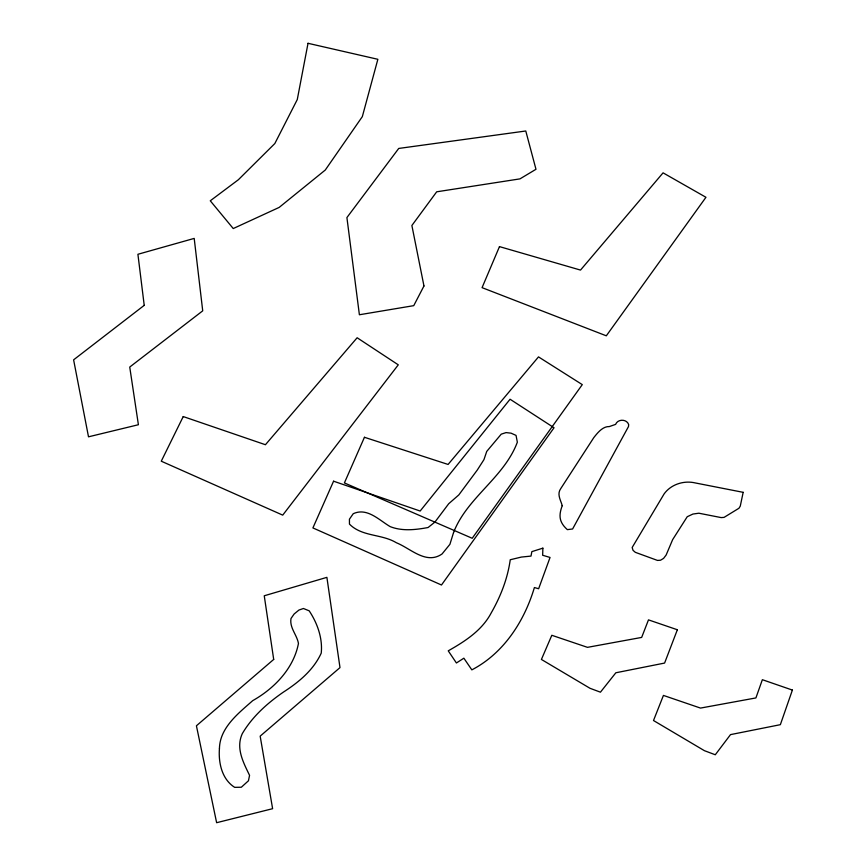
<?xml version="1.0" encoding="UTF-8"?>
<svg xmlns="http://www.w3.org/2000/svg" width="866" height="866" viewBox="0 0 866 866"><rect width="100%" height="100%" fill="white"/><g stroke="black" fill="none" stroke-linecap="round" stroke-linejoin="round"><path stroke-width="1.3" d="M542.874 548.156L542.657 555.258L550.051 557.455L538.63 588.75L534.398 587.538C524.352 621.247 503.731 653.267 471.84 669.862L463.862 658.192L456.414 662.988L448.242 650.831C465.085 641.305 482.07 630.405 491.314 612.738C500.689 596.306 507.628 578.564 510.247 559.75L521.386 557.065L530.999 556.091L531.854 551.631L542.874 548.156M219.434 748.603C218.34 762.74 221.88 779.281 234.675 787.346L241.333 787.237L248.445 780.786L249.56 775.351C243.368 762.481 235.606 748.246 242.285 733.654C252.331 716.615 267.237 703.268 283.377 692.129C298.738 682.213 313.481 670.111 321.243 653.116C322.747 638.199 317.357 623.184 309.184 610.822L303.425 608.495L298.954 610.043L294.148 613.983L290.998 618.497C289.385 627.763 296.93 634.756 298.456 643.449C293.671 668.498 274.284 688.481 252.71 700.648C238.367 713.368 219.812 727.667 219.434 748.603M562.218 505.69C558.787 515.097 558.667 521.873 567.349 529.635L572.61 528.985L628.467 426.602L628.694 424.665C626.919 418.863 617.718 418.787 615.607 424.383L609.328 426.57C602.758 426.256 597.562 432.827 593.773 437.655L560.789 488.543C556.622 494.291 560.767 500.072 562.218 505.69M308.025 43.3L297.276 99.558L274.847 143.518L238.345 179.76L210.276 200.793L233.246 228.548L279.177 207.407L325.27 170.039L362.334 116.629L377.857 59.299L308.025 43.3M743.169 492.332L740.268 506.155L738.936 508.266L724.063 517.381L721.183 517.597L698.862 513.213L692.941 514.047L687.236 516.721L672.644 539.637L666.127 555.052L663.562 558.408L660.509 560.237L657.489 560.421L635.319 552.324L633.046 550.354L632.158 547.496L664.146 493.858C671.085 484.267 683.988 480.24 695.311 482.947L743.169 492.332M453.557 532.514L449.909 544.324L442.039 553.991C426.137 564.978 410.755 548.503 396.368 542.744C381.592 533.792 362.01 536.855 349.463 524.114L349.431 519.189L353.241 513.711C367.162 507.238 379.178 520.195 390.209 526.636C402.17 531.388 415.691 529.83 428.096 527.513L434.959 522.036L448.696 503.741L458.807 494.93L477.318 470L483.953 459.63L486.735 451.413L501.241 434.158L506.058 432.599L511.027 433.162L516.039 435.392L517.348 442.19C504.099 477.707 467.066 497.452 453.557 532.514M792.39 690.072L780.353 724.68L730.514 734.617L715.284 754.762L704.415 750.681L653.505 720.523L663.432 695.42L700.507 708.085L755.91 697.931L762.361 679.702L792.39 690.072M677.353 629.755L664.601 663.064L615.845 672.774L600.441 692.183L589.995 688.286L541.412 659.448L551.815 635.287L587.484 647.346L641.663 637.419L648.482 619.872L677.353 629.755M499.476 246.615L482.07 287.653L606.308 335.813L705.952 197.286L663.064 172.843L580.512 270.084L499.476 246.615M364.445 437.287L344.397 482.925L472.208 538.273L582.288 384.623L538.5 356.889L448.09 464.447L364.445 437.287M333.572 481.193L312.907 527.924L441.487 585.005L554.045 427.75L510.074 399.237L420.151 511.037L333.572 481.193M183.235 416.568L161.271 461.199L282.727 515.129L398.284 364.835L357.138 337.751L265.429 444.723L183.235 416.568M423.961 285.975L413.753 305.655L359.39 314.759L346.909 217.572L398.728 148.443L525.781 130.993L535.978 169.281L519.979 178.872L436.691 191.808L411.88 225.496L423.961 285.975M273.699 659.427L196.42 725.784L216.63 822.7L272.617 808.692L260.168 736.143L339.992 667.61L326.893 577.351L264.249 595.776L273.699 659.427M144.221 305.352L73.61 359.834L88.505 436.821L138.398 424.73L129.738 367.054L202.72 310.84L194.201 238.41L137.911 254.279L144.221 305.352"/></g></svg>
